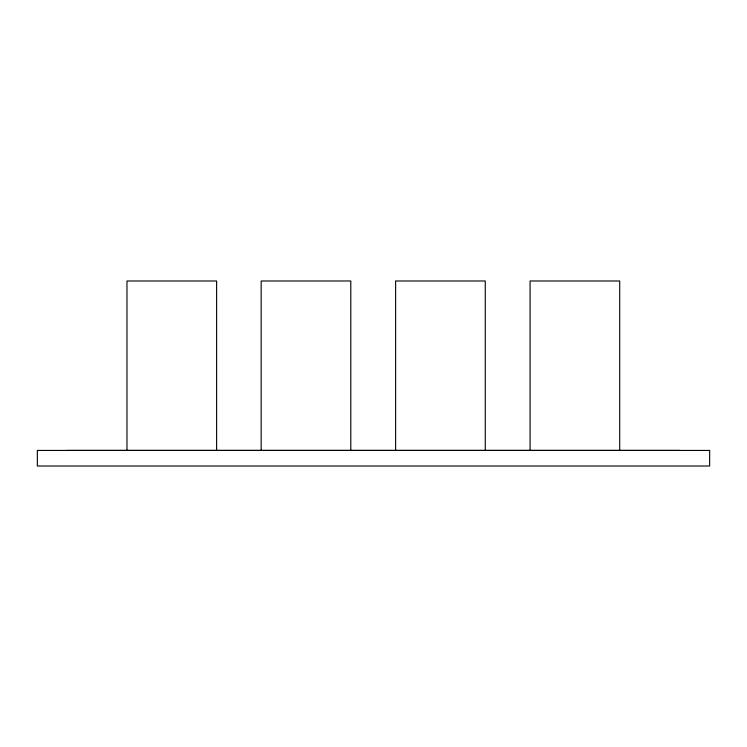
<?xml version="1.0" encoding="UTF-8"?>
<svg xmlns="http://www.w3.org/2000/svg" width="747" height="747" viewBox="0 0 747 747"><rect width="100%" height="100%" fill="white"/><g stroke="black" fill="none" stroke-linecap="round" stroke-linejoin="round"><path stroke-width="1.12" d="M679.77 450.432L67.211 450.432M619.711 450.432L619.711 280.984L530.071 280.984L530.071 450.432M485.261 450.432L485.261 280.984L395.621 280.984L395.621 450.432M350.801 450.432L350.801 280.984L261.161 280.984L261.161 450.432M216.611 450.432L216.611 280.984L126.971 280.984L126.971 450.432M709.65 450.432L37.35 450.432L37.35 466.016L709.65 466.016L709.65 450.432"/></g></svg>
